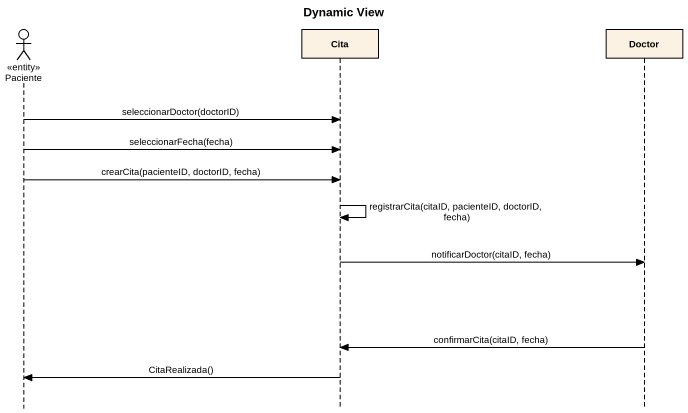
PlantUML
@startuml
title Dynamic View
hide footbox
actor Paciente <<entity>>
participant Cita
participant Doctor

Paciente -> Cita : seleccionarDoctor(doctorID)
Paciente -> Cita : seleccionarFecha(fecha)
Paciente -> Cita : crearCita(pacienteID, doctorID, fecha)
Cita -> Cita : registrarCita(citaID, pacienteID, doctorID, fecha)
Cita -> Doctor : notificarDoctor(citaID, fecha)
Doctor -> Cita : confirmarCita(citaID, fecha)
Cita -> Paciente : CitaRealizada()
@enduml
